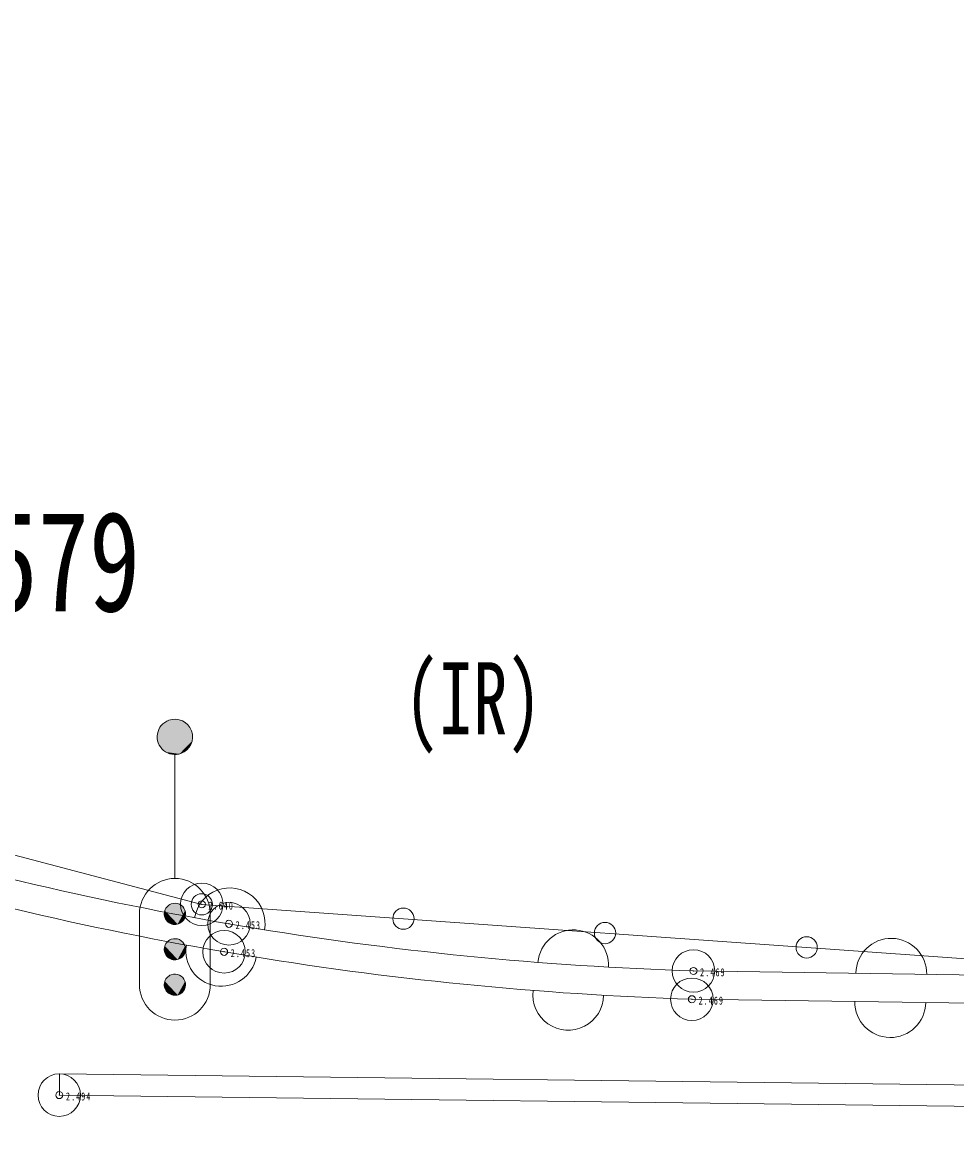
# Model space of a CAD drawing. Units: millimetres, scale not verified. Extents: x -252300 to 252300, y -178200 to 178200.
# Drawn here: x -69910 to -63312, y 114260 to 122068 of the extents above; entities that cross this region are included whole.
import ezdxf
from ezdxf.enums import TextEntityAlignment as Align

# ---------------------------------------------------------------- set-up
doc = ezdxf.new("R2010")
doc.units = ezdxf.units.MM
doc.header["$LTSCALE"] = 600
doc.header["$PDMODE"] = 32
doc.header["$PDSIZE"] = 300
for name, color, linetype, lineweight in [('0-1_S-SUV', 7, 'Continuous', 13), ('0-C_補助基準点，仮BM', 5, 'Continuous', 13), ('0-E_非表示独標', 253, 'Continuous', 13)]:
    doc.layers.add(name, color=color, linetype=linetype, lineweight=lineweight)
doc.layers.add('0-3_S-SUV-HTXT', color=7, linetype='Continuous')
doc.styles.add('ＭＳ ゴシック', font='')
doc.styles.get('ＭＳ ゴシック').set_extended_font_data('MS Gothic')

msp = doc.modelspace()

# ---------------------------------------------------------------- linework, layer by layer
at = {"layer": '0-1_S-SUV'}
for p, q in [((-68831.4, 116895.9), (-68831.4, 116020.9)), ((-69081.4, 115770.9), (-69081.4, 115270.9)), ((-68581.4, 115770.9), (-68581.4, 115270.9)), ((-65171, 115368.4), (-62379.2, 115327.5)), ((-69647, 114491.7), (-69645.2, 114641.7)), ((-69645.2, 114641.7), (-50950.4, 114409.8)), ((-69647, 114491.7), (-50952.3, 114259.8))]:
    msp.add_line(p, q, dxfattribs=at)
for points in [[(-75142.4, 122067.7), (-74547.9, 119978.3), (-73118, 118012.9), (-71552.4, 116604), (-68641.5, 115838.2), (-62949.3, 115432.8)], [(-53215.3, 115000.6), (-62382.1, 115127.6), (-65182.6, 115168.6)]]:
    msp.add_lwpolyline(points, dxfattribs=at)
for centre in [(-68641.5, 115838.2), (-67218.4, 115736.9), (-65795.4, 115635.5), (-64372.4, 115534.2)]:
    msp.add_circle(centre, 75, dxfattribs=at)
for centre, radius, start, end in [((-68831.4, 117020.9), 125, 110, 290), ((-68831.4, 117020.9), 125, 290, 110), ((-64422.4, 139106.4), 23749.8, 252.74831, 268.19376), ((-64424.1, 139114.5), 23958, 252.74021, 268.18566), ((-68831.4, 115770.9), 250, 0, 180), ((-68445.1, 115704.3), 250, 349.51633, 170.97669), ((-68831.4, 115770.9), 75, 110, 290), ((-68831.4, 115770.9), 75, 290, 110), ((-66020, 115407.7), 250, 357.07676, 175.2099), ((-68831.4, 115520.9), 75, 110, 290), ((-68831.4, 115520.9), 75, 290, 110), ((-63775.1, 115348), 250, 359.16078, 179.16078), ((-68503.8, 115510.1), 250, 170.70836, 349.67944), ((-68831.4, 115270.9), 75, 110, 290), ((-68831.4, 115270.9), 75, 290, 110), ((-68831.4, 115270.9), 250, 180, 0), ((-66055.2, 115199.6), 250, 172.92658, 359.26948), ((-63782.3, 115148.1), 250, 179.16078, 359.16078)]:
    msp.add_arc(centre, radius, start, end, dxfattribs=at)
for points in [[(-68912.7, 117115.8), (-68903.9, 117122.7), (-68799.3, 116900.1)], [(-68903.9, 117122.7), (-68894.4, 117128.8), (-68799.3, 116900.1)], [(-68894.4, 117128.8), (-68884.5, 117134), (-68799.3, 116900.1)], [(-68884.5, 117134), (-68874.1, 117138.3), (-68799.3, 116900.1)], [(-68874.1, 117138.3), (-68863.4, 117141.7), (-68799.3, 116900.1)], [(-68863.4, 117141.7), (-68852.5, 117144.1), (-68799.3, 116900.1)], [(-68852.5, 117144.1), (-68841.4, 117145.5), (-68799.3, 116900.1)], [(-68841.4, 117145.5), (-68830.1, 117145.9), (-68799.3, 116900.1)], [(-68830.1, 117145.9), (-68818.9, 117145.3), (-68799.3, 116900.1)], [(-68818.9, 117145.3), (-68807.8, 117143.6), (-68799.3, 116900.1)], [(-68807.8, 117143.6), (-68799.3, 116900.1), (-68796.9, 117141)], [(-68799.3, 116900.1), (-68796.9, 117141), (-68786.3, 117137.5)], [(-68799.3, 116900.1), (-68786.3, 117137.5), (-68776, 117133)], [(-68799.3, 116900.1), (-68776, 117133), (-68766.2, 117127.5)], [(-68799.3, 116900.1), (-68766.2, 117127.5), (-68756.9, 117121.3)], [(-68799.3, 116900.1), (-68756.9, 117121.3), (-68748.2, 117114.2)], [(-68955.1, 117038.9), (-68953, 117049.9), (-68799.3, 116900.1)], [(-68953, 117049.9), (-68949.9, 117060.7), (-68799.3, 116900.1)], [(-68949.9, 117060.7), (-68945.8, 117071.2), (-68799.3, 116900.1)], [(-68945.8, 117071.2), (-68940.9, 117081.2), (-68799.3, 116900.1)], [(-68940.9, 117081.2), (-68935, 117090.8), (-68799.3, 116900.1)], [(-68935, 117090.8), (-68928.3, 117099.8), (-68799.3, 116900.1)], [(-68928.3, 117099.8), (-68920.9, 117108.2), (-68799.3, 116900.1)], [(-68920.9, 117108.2), (-68912.7, 117115.8), (-68799.3, 116900.1)], [(-68799.3, 116900.1), (-68748.2, 117114.2), (-68740.2, 117106.4)], [(-68799.3, 116900.1), (-68740.2, 117106.4), (-68732.9, 117097.8)], [(-68799.3, 116900.1), (-68732.9, 117097.8), (-68726.4, 117088.7)], [(-68799.3, 116900.1), (-68726.4, 117088.7), (-68720.7, 117079)], [(-68799.3, 116900.1), (-68720.7, 117079), (-68716, 117068.9)], [(-68799.3, 116900.1), (-68716, 117068.9), (-68712.1, 117058.3)], [(-68799.3, 116900.1), (-68712.1, 117058.3), (-68709.3, 117047.5)], [(-68799.3, 116900.1), (-68709.3, 117047.5), (-68707.4, 117036.4)], [(-68956.3, 117016.5), (-68956.2, 117027.7), (-68799.3, 116900.1)], [(-68956.3, 117016.5), (-68955.4, 117005.3), (-68799.3, 116900.1)], [(-68956.2, 117027.7), (-68955.1, 117038.9), (-68799.3, 116900.1)], [(-68955.4, 117005.3), (-68953.5, 116994.3), (-68799.3, 116900.1)], [(-68953.5, 116994.3), (-68950.7, 116983.4), (-68799.3, 116900.1)], [(-68950.7, 116983.4), (-68946.8, 116972.9), (-68799.3, 116900.1)], [(-68946.8, 116972.9), (-68942, 116962.8), (-68799.3, 116900.1)], [(-68942, 116962.8), (-68936.4, 116953.1), (-68799.3, 116900.1)], [(-68799.3, 116900.1), (-68707.4, 117036.4), (-68706.5, 117025.2)], [(-68799.3, 116900.1), (-68706.6, 117014), (-68706.5, 117025.2)], [(-68799.3, 116900.1), (-68707.7, 117002.9), (-68706.6, 117014)], [(-68799.3, 116900.1), (-68709.8, 116991.9), (-68707.7, 117002.9)], [(-68799.3, 116900.1), (-68712.9, 116981.1), (-68709.8, 116991.9)], [(-68799.3, 116900.1), (-68716.9, 116970.6), (-68712.9, 116981.1)], [(-68799.3, 116900.1), (-68721.9, 116960.6), (-68716.9, 116970.6)], [(-68936.4, 116953.1), (-68929.9, 116943.9), (-68799.3, 116900.1)], [(-68929.9, 116943.9), (-68922.6, 116935.4), (-68799.3, 116900.1)], [(-68922.6, 116935.4), (-68914.6, 116927.6), (-68799.3, 116900.1)], [(-68914.6, 116927.6), (-68905.9, 116920.5), (-68799.3, 116900.1)], [(-68905.9, 116920.5), (-68896.6, 116914.2), (-68799.3, 116900.1)], [(-68896.6, 116914.2), (-68886.7, 116908.8), (-68799.3, 116900.1)], [(-68886.7, 116908.8), (-68876.5, 116904.3), (-68799.3, 116900.1)], [(-68876.5, 116904.3), (-68865.8, 116900.7), (-68799.3, 116900.1)], [(-68865.8, 116900.7), (-68854.9, 116898.1), (-68799.3, 116900.1)], [(-68854.9, 116898.1), (-68843.8, 116896.5), (-68799.3, 116900.1)], [(-68843.8, 116896.5), (-68832.6, 116895.9), (-68799.3, 116900.1)], [(-68832.6, 116895.9), (-68821.4, 116896.3), (-68799.3, 116900.1)], [(-68821.4, 116896.3), (-68810.3, 116897.7), (-68799.3, 116900.1)], [(-68799.3, 116900.1), (-68727.8, 116951), (-68721.9, 116960.6)], [(-68799.3, 116900.1), (-68734.4, 116942), (-68727.8, 116951)], [(-68799.3, 116900.1), (-68741.9, 116933.6), (-68734.4, 116942)], [(-68799.3, 116900.1), (-68750.1, 116925.9), (-68741.9, 116933.6)], [(-68799.3, 116900.1), (-68758.9, 116919), (-68750.1, 116925.9)], [(-68799.3, 116900.1), (-68768.4, 116912.9), (-68758.9, 116919)], [(-68799.3, 116900.1), (-68778.3, 116907.7), (-68768.4, 116912.9)], [(-68799.3, 116900.1), (-68788.6, 116903.4), (-68778.3, 116907.7)], [(-68904.3, 115788.3), (-68902.5, 115794.8), (-68812.2, 115698.4)], [(-68902.5, 115794.8), (-68900.1, 115801), (-68812.2, 115698.4)], [(-68900.1, 115801), (-68897.1, 115807.1), (-68812.2, 115698.4)], [(-68897.1, 115807.1), (-68893.6, 115812.8), (-68812.2, 115698.4)], [(-68893.6, 115812.8), (-68889.6, 115818.2), (-68812.2, 115698.4)], [(-68889.6, 115818.2), (-68885.1, 115823.3), (-68812.2, 115698.4)], [(-68885.1, 115823.3), (-68880.2, 115827.9), (-68812.2, 115698.4)], [(-68880.2, 115827.9), (-68874.9, 115832), (-68812.2, 115698.4)], [(-68874.9, 115832), (-68869.2, 115835.7), (-68812.2, 115698.4)], [(-68869.2, 115835.7), (-68863.3, 115838.8), (-68812.2, 115698.4)], [(-68863.3, 115838.8), (-68857, 115841.4), (-68812.2, 115698.4)], [(-68857, 115841.4), (-68850.6, 115843.4), (-68812.2, 115698.4)], [(-68850.6, 115843.4), (-68844, 115844.8), (-68812.2, 115698.4)], [(-68844, 115844.8), (-68837.4, 115845.6), (-68812.2, 115698.4)], [(-68837.4, 115845.6), (-68817.3, 115844.5), (-68812.2, 115698.4)], [(-68817.3, 115844.5), (-68812.2, 115698.4), (-68804.3, 115840.8)], [(-68812.2, 115698.4), (-68804.3, 115840.8), (-68792.3, 115834.9)], [(-68812.2, 115698.4), (-68792.3, 115834.9), (-68781.5, 115826.9)], [(-68812.2, 115698.4), (-68781.5, 115826.9), (-68776.7, 115822.2)], [(-68812.2, 115698.4), (-68776.7, 115822.2), (-68772.3, 115817.1)], [(-68812.2, 115698.4), (-68772.3, 115817.1), (-68768.4, 115811.6)], [(-68812.2, 115698.4), (-68768.4, 115811.6), (-68765, 115805.8)], [(-68812.2, 115698.4), (-68765, 115805.8), (-68762.1, 115799.7)], [(-68812.2, 115698.4), (-68762.1, 115799.7), (-68759.8, 115793.4)], [(-68812.2, 115698.4), (-68759.8, 115793.4), (-68758.1, 115786.8)], [(-68906.3, 115775), (-68905.6, 115781.7), (-68812.2, 115698.4)], [(-68906.3, 115768.3), (-68906.3, 115775), (-68812.2, 115698.4)], [(-68906.3, 115768.3), (-68905.8, 115761.6), (-68812.2, 115698.4)], [(-68905.8, 115761.6), (-68904.7, 115754.9), (-68812.2, 115698.4)], [(-68905.6, 115781.7), (-68904.3, 115788.3), (-68812.2, 115698.4)], [(-68904.7, 115754.9), (-68902.9, 115748.4), (-68812.2, 115698.4)], [(-68902.9, 115748.4), (-68900.6, 115742.1), (-68812.2, 115698.4)], [(-68900.6, 115742.1), (-68897.8, 115736), (-68812.2, 115698.4)], [(-68897.8, 115736), (-68894.4, 115730.2), (-68812.2, 115698.4)], [(-68894.4, 115730.2), (-68890.5, 115724.7), (-68812.2, 115698.4)], [(-68890.5, 115724.7), (-68886.1, 115719.6), (-68812.2, 115698.4)], [(-68886.1, 115719.6), (-68881.3, 115714.9), (-68812.2, 115698.4)], [(-68881.3, 115714.9), (-68876.1, 115710.7), (-68812.2, 115698.4)], [(-68812.2, 115698.4), (-68758.1, 115786.8), (-68757, 115780.2)], [(-68812.2, 115698.4), (-68757, 115780.2), (-68756.4, 115773.5)], [(-68812.2, 115698.4), (-68756.5, 115766.8), (-68756.4, 115773.5)], [(-68812.2, 115698.4), (-68757.2, 115760.1), (-68756.5, 115766.8)], [(-68812.2, 115698.4), (-68758.4, 115753.5), (-68757.2, 115760.1)], [(-68812.2, 115698.4), (-68760.3, 115747), (-68758.4, 115753.5)], [(-68812.2, 115698.4), (-68762.7, 115740.7), (-68760.3, 115747)], [(-68812.2, 115698.4), (-68765.7, 115734.7), (-68762.7, 115740.7)], [(-68812.2, 115698.4), (-68769.2, 115728.9), (-68765.7, 115734.7)], [(-68812.2, 115698.4), (-68773.2, 115723.5), (-68769.2, 115728.9)], [(-68812.2, 115698.4), (-68777.7, 115718.5), (-68773.2, 115723.5)], [(-68812.2, 115698.4), (-68782.6, 115713.9), (-68777.7, 115718.5)], [(-68812.2, 115698.4), (-68787.9, 115709.8), (-68782.6, 115713.9)], [(-68876.1, 115710.7), (-68870.5, 115706.9), (-68812.2, 115698.4)], [(-68870.5, 115706.9), (-68864.6, 115703.6), (-68812.2, 115698.4)], [(-68864.6, 115703.6), (-68858.4, 115700.9), (-68812.2, 115698.4)], [(-68858.4, 115700.9), (-68852.1, 115698.8), (-68812.2, 115698.4)], [(-68852.1, 115698.8), (-68845.5, 115697.2), (-68812.2, 115698.4)], [(-68845.5, 115697.2), (-68838.9, 115696.3), (-68812.2, 115698.4)], [(-68838.9, 115696.3), (-68832.1, 115695.9), (-68812.2, 115698.4)], [(-68832.1, 115695.9), (-68825.4, 115696.1), (-68812.2, 115698.4)], [(-68825.4, 115696.1), (-68818.7, 115697), (-68812.2, 115698.4)], [(-68812.2, 115698.4), (-68793.6, 115706.1), (-68787.9, 115709.8)], [(-68812.2, 115698.4), (-68799.5, 115703), (-68793.6, 115706.1)], [(-68812.2, 115698.4), (-68805.7, 115700.4), (-68799.5, 115703)], [(-68900.1, 115551), (-68897.1, 115557.1), (-68812.2, 115448.4)], [(-68897.1, 115557.1), (-68893.6, 115562.8), (-68812.2, 115448.4)], [(-68893.6, 115562.8), (-68889.6, 115568.2), (-68812.2, 115448.4)], [(-68889.6, 115568.2), (-68885.1, 115573.3), (-68812.2, 115448.4)], [(-68885.1, 115573.3), (-68880.2, 115577.9), (-68812.2, 115448.4)], [(-68880.2, 115577.9), (-68874.9, 115582), (-68812.2, 115448.4)], [(-68874.9, 115582), (-68869.2, 115585.7), (-68812.2, 115448.4)], [(-68869.2, 115585.7), (-68863.3, 115588.8), (-68812.2, 115448.4)], [(-68863.3, 115588.8), (-68857, 115591.4), (-68812.2, 115448.4)], [(-68857, 115591.4), (-68850.6, 115593.4), (-68812.2, 115448.4)], [(-68850.6, 115593.4), (-68844, 115594.8), (-68812.2, 115448.4)], [(-68844, 115594.8), (-68837.4, 115595.6), (-68812.2, 115448.4)], [(-68837.4, 115595.6), (-68817.3, 115594.5), (-68812.2, 115448.4)], [(-68817.3, 115594.5), (-68812.2, 115448.4), (-68804.3, 115590.8)], [(-68812.2, 115448.4), (-68804.3, 115590.8), (-68792.3, 115584.9)], [(-68812.2, 115448.4), (-68792.3, 115584.9), (-68781.5, 115576.9)], [(-68812.2, 115448.4), (-68781.5, 115576.9), (-68776.7, 115572.2)], [(-68812.2, 115448.4), (-68776.7, 115572.2), (-68772.3, 115567.1)], [(-68812.2, 115448.4), (-68772.3, 115567.1), (-68768.4, 115561.6)], [(-68812.2, 115448.4), (-68768.4, 115561.6), (-68765, 115555.8)], [(-68906.3, 115525), (-68905.6, 115531.7), (-68812.2, 115448.4)], [(-68906.3, 115518.3), (-68906.3, 115525), (-68812.2, 115448.4)], [(-68906.3, 115518.3), (-68905.8, 115511.6), (-68812.2, 115448.4)], [(-68905.8, 115511.6), (-68904.7, 115504.9), (-68812.2, 115448.4)], [(-68905.6, 115531.7), (-68904.3, 115538.3), (-68812.2, 115448.4)], [(-68904.7, 115504.9), (-68902.9, 115498.4), (-68812.2, 115448.4)], [(-68904.3, 115538.3), (-68902.5, 115544.8), (-68812.2, 115448.4)], [(-68902.9, 115498.4), (-68900.6, 115492.1), (-68812.2, 115448.4)], [(-68902.5, 115544.8), (-68900.1, 115551), (-68812.2, 115448.4)], [(-68900.6, 115492.1), (-68897.8, 115486), (-68812.2, 115448.4)], [(-68897.8, 115486), (-68894.4, 115480.2), (-68812.2, 115448.4)], [(-68894.4, 115480.2), (-68890.5, 115474.7), (-68812.2, 115448.4)], [(-68812.2, 115448.4), (-68765, 115555.8), (-68762.1, 115549.7)], [(-68812.2, 115448.4), (-68762.1, 115549.7), (-68759.8, 115543.4)], [(-68812.2, 115448.4), (-68759.8, 115543.4), (-68758.1, 115536.8)], [(-68812.2, 115448.4), (-68758.1, 115536.8), (-68757, 115530.2)], [(-68812.2, 115448.4), (-68757, 115530.2), (-68756.4, 115523.5)], [(-68812.2, 115448.4), (-68756.5, 115516.8), (-68756.4, 115523.5)], [(-68812.2, 115448.4), (-68757.2, 115510.1), (-68756.5, 115516.8)], [(-68812.2, 115448.4), (-68758.4, 115503.5), (-68757.2, 115510.1)], [(-68812.2, 115448.4), (-68760.3, 115497), (-68758.4, 115503.5)], [(-68812.2, 115448.4), (-68762.7, 115490.7), (-68760.3, 115497)], [(-68812.2, 115448.4), (-68765.7, 115484.7), (-68762.7, 115490.7)], [(-68812.2, 115448.4), (-68769.2, 115478.9), (-68765.7, 115484.7)], [(-68812.2, 115448.4), (-68773.2, 115473.5), (-68769.2, 115478.9)], [(-68890.5, 115474.7), (-68886.1, 115469.6), (-68812.2, 115448.4)], [(-68886.1, 115469.6), (-68881.3, 115464.9), (-68812.2, 115448.4)], [(-68881.3, 115464.9), (-68876.1, 115460.7), (-68812.2, 115448.4)], [(-68876.1, 115460.7), (-68870.5, 115456.9), (-68812.2, 115448.4)], [(-68870.5, 115456.9), (-68864.6, 115453.6), (-68812.2, 115448.4)], [(-68864.6, 115453.6), (-68858.4, 115450.9), (-68812.2, 115448.4)], [(-68858.4, 115450.9), (-68852.1, 115448.8), (-68812.2, 115448.4)], [(-68852.1, 115448.8), (-68845.5, 115447.2), (-68812.2, 115448.4)], [(-68845.5, 115447.2), (-68838.9, 115446.3), (-68812.2, 115448.4)], [(-68838.9, 115446.3), (-68832.1, 115445.9), (-68812.2, 115448.4)], [(-68832.1, 115445.9), (-68825.4, 115446.1), (-68812.2, 115448.4)], [(-68825.4, 115446.1), (-68818.7, 115447), (-68812.2, 115448.4)], [(-68812.2, 115448.4), (-68777.7, 115468.5), (-68773.2, 115473.5)], [(-68812.2, 115448.4), (-68782.6, 115463.9), (-68777.7, 115468.5)], [(-68812.2, 115448.4), (-68787.9, 115459.8), (-68782.6, 115463.9)], [(-68812.2, 115448.4), (-68793.6, 115456.1), (-68787.9, 115459.8)], [(-68812.2, 115448.4), (-68799.5, 115453), (-68793.6, 115456.1)], [(-68812.2, 115448.4), (-68805.7, 115450.4), (-68799.5, 115453)], [(-68889.6, 115318.2), (-68885.1, 115323.3), (-68812.2, 115198.4)], [(-68885.1, 115323.3), (-68880.2, 115327.9), (-68812.2, 115198.4)], [(-68880.2, 115327.9), (-68874.9, 115332), (-68812.2, 115198.4)], [(-68874.9, 115332), (-68869.2, 115335.7), (-68812.2, 115198.4)], [(-68869.2, 115335.7), (-68863.3, 115338.8), (-68812.2, 115198.4)], [(-68863.3, 115338.8), (-68857, 115341.4), (-68812.2, 115198.4)], [(-68857, 115341.4), (-68850.6, 115343.4), (-68812.2, 115198.4)], [(-68850.6, 115343.4), (-68844, 115344.8), (-68812.2, 115198.4)], [(-68844, 115344.8), (-68837.4, 115345.6), (-68812.2, 115198.4)], [(-68837.4, 115345.6), (-68817.3, 115344.5), (-68812.2, 115198.4)], [(-68817.3, 115344.5), (-68812.2, 115198.4), (-68804.3, 115340.8)], [(-68812.2, 115198.4), (-68804.3, 115340.8), (-68792.3, 115334.9)], [(-68812.2, 115198.4), (-68792.3, 115334.9), (-68781.5, 115326.9)], [(-68812.2, 115198.4), (-68781.5, 115326.9), (-68776.7, 115322.2)], [(-68906.3, 115275), (-68905.6, 115281.7), (-68812.2, 115198.4)], [(-68906.3, 115268.3), (-68906.3, 115275), (-68812.2, 115198.4)], [(-68906.3, 115268.3), (-68905.8, 115261.6), (-68812.2, 115198.4)], [(-68905.8, 115261.6), (-68904.7, 115254.9), (-68812.2, 115198.4)], [(-68905.6, 115281.7), (-68904.3, 115288.3), (-68812.2, 115198.4)], [(-68904.7, 115254.9), (-68902.9, 115248.4), (-68812.2, 115198.4)], [(-68904.3, 115288.3), (-68902.5, 115294.8), (-68812.2, 115198.4)], [(-68902.9, 115248.4), (-68900.6, 115242.1), (-68812.2, 115198.4)], [(-68902.5, 115294.8), (-68900.1, 115301), (-68812.2, 115198.4)], [(-68900.1, 115301), (-68897.1, 115307.1), (-68812.2, 115198.4)], [(-68897.1, 115307.1), (-68893.6, 115312.8), (-68812.2, 115198.4)], [(-68893.6, 115312.8), (-68889.6, 115318.2), (-68812.2, 115198.4)], [(-68812.2, 115198.4), (-68776.7, 115322.2), (-68772.3, 115317.1)], [(-68812.2, 115198.4), (-68772.3, 115317.1), (-68768.4, 115311.6)], [(-68812.2, 115198.4), (-68768.4, 115311.6), (-68765, 115305.8)], [(-68812.2, 115198.4), (-68765, 115305.8), (-68762.1, 115299.7)], [(-68812.2, 115198.4), (-68762.1, 115299.7), (-68759.8, 115293.4)], [(-68812.2, 115198.4), (-68759.8, 115293.4), (-68758.1, 115286.8)], [(-68812.2, 115198.4), (-68758.1, 115286.8), (-68757, 115280.2)], [(-68812.2, 115198.4), (-68757, 115280.2), (-68756.4, 115273.5)], [(-68812.2, 115198.4), (-68756.5, 115266.8), (-68756.4, 115273.5)], [(-68812.2, 115198.4), (-68757.2, 115260.1), (-68756.5, 115266.8)], [(-68812.2, 115198.4), (-68758.4, 115253.5), (-68757.2, 115260.1)], [(-68812.2, 115198.4), (-68760.3, 115247), (-68758.4, 115253.5)], [(-68812.2, 115198.4), (-68762.7, 115240.7), (-68760.3, 115247)], [(-68900.6, 115242.1), (-68897.8, 115236), (-68812.2, 115198.4)], [(-68897.8, 115236), (-68894.4, 115230.2), (-68812.2, 115198.4)], [(-68894.4, 115230.2), (-68890.5, 115224.7), (-68812.2, 115198.4)], [(-68890.5, 115224.7), (-68886.1, 115219.6), (-68812.2, 115198.4)], [(-68886.1, 115219.6), (-68881.3, 115214.9), (-68812.2, 115198.4)], [(-68881.3, 115214.9), (-68876.1, 115210.7), (-68812.2, 115198.4)], [(-68876.1, 115210.7), (-68870.5, 115206.9), (-68812.2, 115198.4)], [(-68870.5, 115206.9), (-68864.6, 115203.6), (-68812.2, 115198.4)], [(-68864.6, 115203.6), (-68858.4, 115200.9), (-68812.2, 115198.4)], [(-68858.4, 115200.9), (-68852.1, 115198.8), (-68812.2, 115198.4)], [(-68852.1, 115198.8), (-68845.5, 115197.2), (-68812.2, 115198.4)], [(-68845.5, 115197.2), (-68838.9, 115196.3), (-68812.2, 115198.4)], [(-68838.9, 115196.3), (-68832.1, 115195.9), (-68812.2, 115198.4)], [(-68832.1, 115195.9), (-68825.4, 115196.1), (-68812.2, 115198.4)], [(-68825.4, 115196.1), (-68818.7, 115197), (-68812.2, 115198.4)], [(-68812.2, 115198.4), (-68765.7, 115234.7), (-68762.7, 115240.7)], [(-68812.2, 115198.4), (-68769.2, 115228.9), (-68765.7, 115234.7)], [(-68812.2, 115198.4), (-68773.2, 115223.5), (-68769.2, 115228.9)], [(-68812.2, 115198.4), (-68777.7, 115218.5), (-68773.2, 115223.5)], [(-68812.2, 115198.4), (-68782.6, 115213.9), (-68777.7, 115218.5)], [(-68812.2, 115198.4), (-68787.9, 115209.8), (-68782.6, 115213.9)], [(-68812.2, 115198.4), (-68793.6, 115206.1), (-68787.9, 115209.8)], [(-68812.2, 115198.4), (-68799.5, 115203), (-68793.6, 115206.1)], [(-68812.2, 115198.4), (-68805.7, 115200.4), (-68799.5, 115203)]]:
    msp.add_solid(points, dxfattribs=at)
at = {"layer": '0-E_非表示独標'}
for centre in [(-68641.5, 115838.5), (-68449.9, 115700.8), (-68484.3, 115503.1), (-65171.3, 115368), (-65182.6, 115168.1), (-69647.4, 114491.3)]:
    msp.add_circle(centre, 25, dxfattribs=at)
for p in [(-68641.5, 115838.5), (-68449.9, 115700.8), (-68484.3, 115503.1), (-65171.3, 115368), (-65182.6, 115168.1), (-69647.4, 114491.3)]:
    msp.add_point(p, dxfattribs=at)

# ---------------------------------------------------------------- texts
at = {"layer": '0-3_S-SUV-HTXT', "style": 'ＭＳ ゴシック', "width": 0.7}
msp.add_text('(IR)', height=509.5, rotation=359.994, dxfattribs=at).set_placement((-67212.5, 116885.6), align=Align.BOTTOM_LEFT)
at = {"layer": '0-C_補助基準点，仮BM', "style": 'ＭＳ ゴシック', "width": 0.75}
msp.add_text('H=2.579', height=707.7, rotation=359.994, dxfattribs=at).set_placement((-71604.4, 117694.9), align=Align.BOTTOM_LEFT)
at = {"layer": '0-E_非表示独標', "char_height": 56.61, "attachment_point": 7, "rotation": 359.994, "style": 'ＭＳ ゴシック'}
for s, insert in [('\\T1.25;\\W0.65;2.640', (-68594.7, 115799.9)), ('\\T1.25;\\W0.65;2.453', (-68403, 115662.2)), ('\\T1.25;\\W0.65;2.453', (-68437.5, 115464.5)), ('\\T1.25;\\W0.65;2.469', (-65124.5, 115329.4)), ('\\T1.25;\\W0.65;2.469', (-65135.8, 115129.5)), ('\\T1.25;\\W0.65;2.494', (-69600.5, 114452.6))]:
    msp.add_mtext(s, dxfattribs=dict(at, insert=insert))

doc.saveas('drawing.dxf')
